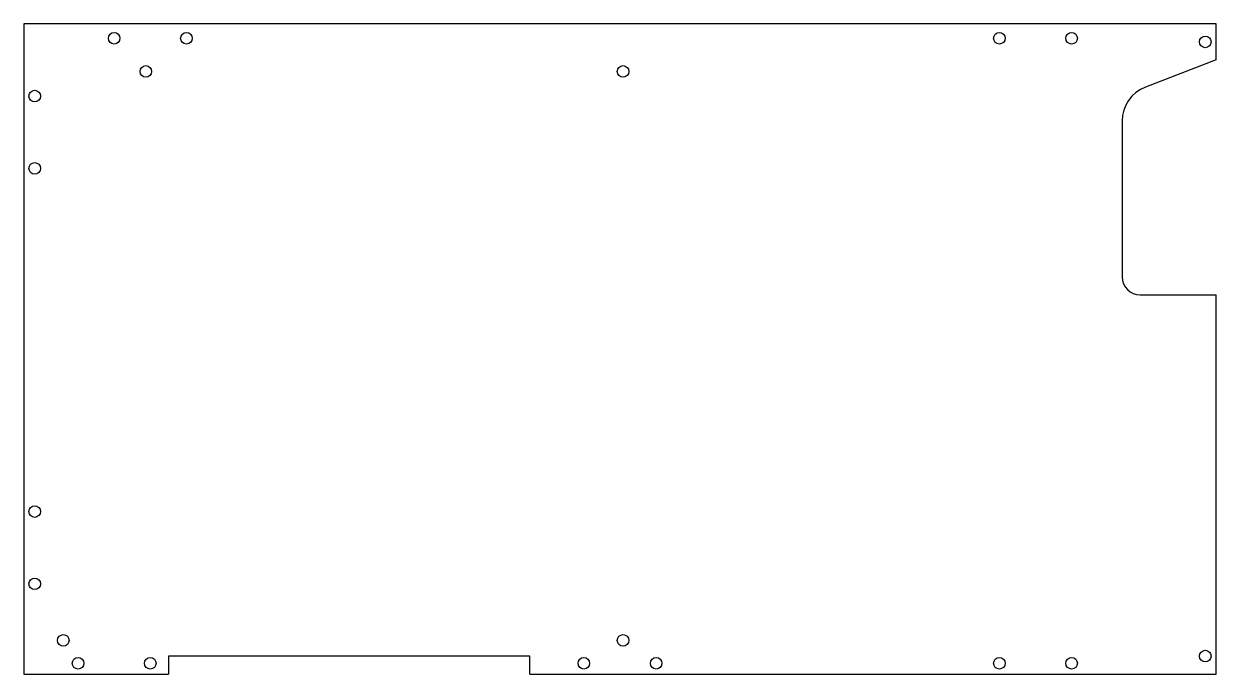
# Model space of a CAD drawing. Header units: millimetres. Extents: x 0 to 330, y 0 to 180.
import ezdxf

# ---------------------------------------------------------------- set-up
doc = ezdxf.new("R2010")
doc.units = ezdxf.units.MM

msp = doc.modelspace()

# ---------------------------------------------------------------- linework, layer by layer
at = {"color": 7, "linetype": 'Continuous', "lineweight": 25}
for p, q in [((330, 180), (0, 180)), ((0, 180), (0, 0)), ((330, 170), (330, 180)), ((330, 170), (310.41, 162.47)), ((304, 153.13), (304, 110)), ((309, 105), (330, 105)), ((330, 0), (330, 105)), ((40, 5), (40, 0)), ((140, 5), (40, 5)), ((140, 0), (140, 5)), ((0, 0), (40, 0)), ((140, 0), (330, 0))]:
    msp.add_line(p, q, dxfattribs=at)
for centre in [(25, 176), (45, 176), (270, 176), (290, 176), (327, 175), (33.77, 166.83), (165.85, 166.83), (3, 160), (3, 140), (3, 45), (3, 25), (10.91, 9.35), (165.85, 9.35), (327, 5), (15, 3), (35, 3), (155, 3), (175, 3), (270, 3), (290, 3)]:
    msp.add_circle(centre, 1.6, dxfattribs=at)
for centre, radius, start, end in [((314, 153.13), 10, 111.0375, 180), ((309, 110), 5, 180, 270)]:
    msp.add_arc(centre, radius, start, end, dxfattribs=at)

doc.saveas('drawing.dxf')
